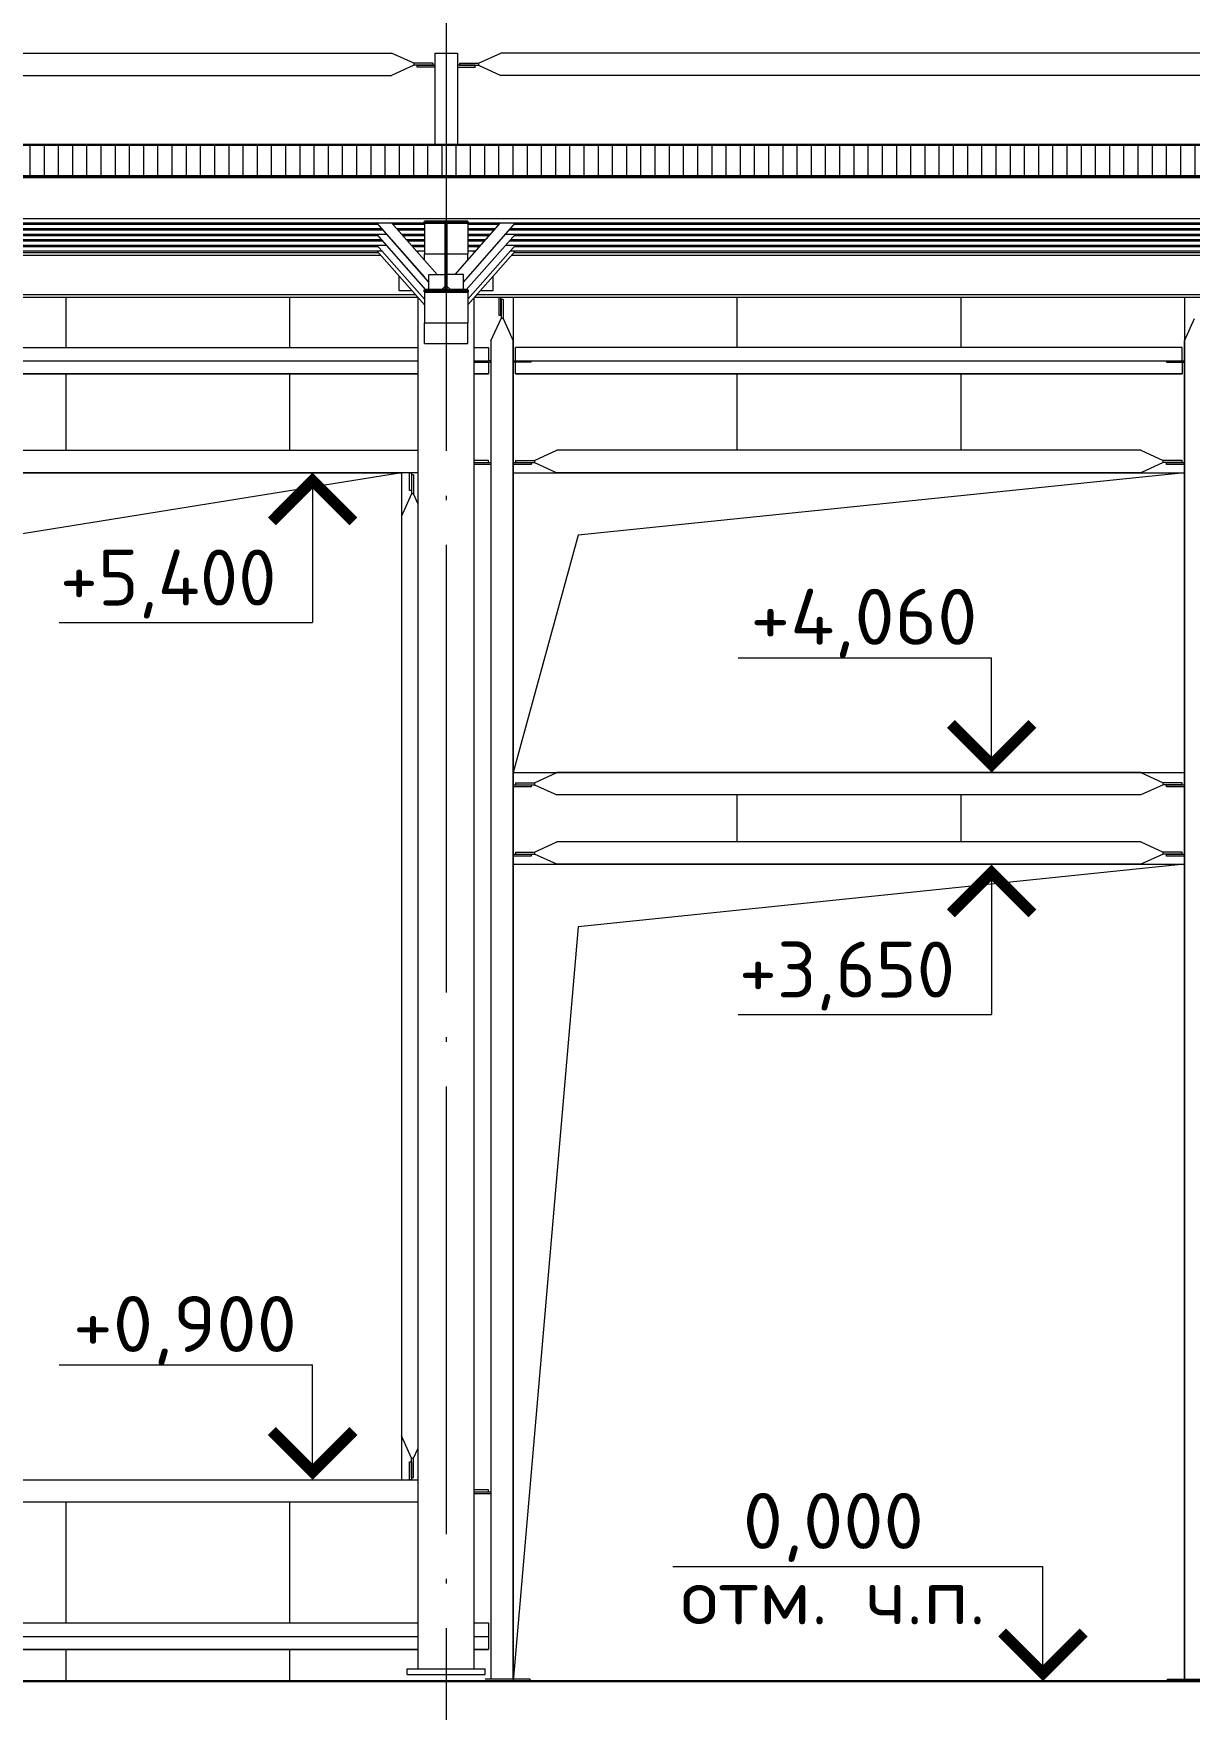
# Model space of a CAD drawing. Extents: x -965262 to 1142518, y -357520 to 71675.
# Drawn here: x -323423 to -318256, y -234932 to -227443 of the extents above; entities that cross this region are included whole.
import ezdxf

# ---------------------------------------------------------------- set-up
doc = ezdxf.new("R2010")
doc.units = 0
doc.header["$LTSCALE"] = 10
doc.linetypes.add('DOTE', pattern=[2.42, 2, -0.2, 0.02, -0.2])
doc.layers.get('0').update_dxf_attribs({"linetype": 'CONTINUOUS', "lineweight": 30})
doc.layers.add('DOTE', color=7, linetype='DOTE', lineweight=9)
doc.styles.add('GOST 2.304', font='isocpeur.ttf', dxfattribs={"width": 0.75, "height": 250})

# ---------------------------------------------------------------- blocks, each defined once
blk = doc.blocks.new('qsc')
at = {"lineweight": 15}
for p, q in [((399993.4, 154667.6), (405503.4, 154667.6)), ((405603.4, 154622.2), (405503.4, 154667.6)), ((405698.4, 154667.6), (405798.4, 154667.6)), ((405893.4, 154622.2), (405993.4, 154667.6)), ((411503.4, 154667.6), (405993.4, 154667.6)), ((405603.4, 154613), (405503.4, 154567.6)), ((405688.4, 154622.2), (405603.4, 154622.2)), ((405603.4, 154622.2), (405603.4, 154613)), ((405688.4, 154613), (405603.4, 154613)), ((405618.4, 154613), (405698.4, 154613)), ((405618.4, 154604), (405618.4, 154613)), ((405698.4, 154604), (405618.4, 154604)), ((405688.4, 154622.2), (405688.4, 154613)), ((405698.4, 154613), (405698.4, 154604)), ((405878.4, 154613), (405798.4, 154613)), ((405798.4, 154613), (405798.4, 154604)), ((405798.4, 154604), (405878.4, 154604)), ((405808.4, 154622.2), (405808.4, 154613)), ((405808.4, 154622.2), (405893.4, 154622.2)), ((405808.4, 154613), (405893.4, 154613)), ((405878.4, 154604), (405878.4, 154613)), ((405893.4, 154622.2), (405893.4, 154613)), ((405893.4, 154613), (405993.4, 154567.6)), ((399993.4, 154567.6), (405503.4, 154567.6)), ((411503.4, 154567.6), (405993.4, 154567.6))]:
    blk.add_line(p, q, dxfattribs=at)
at = {"lineweight": 15, "extrusion": (0, 1, 0)}
for p, q in [((405698.4, 154667.6), (405698.4, 154258.2)), ((405798.4, 154667.6), (405798.4, 154258.2))]:
    blk.add_line(p, q, dxfattribs=at)
blk = doc.blocks.new('jnh')
at = {"lineweight": 15}
for p, q in [((405650.9, 130892.4), (405438.1, 131133.9)), ((405650.9, 130892.5), (405438.2, 131133.9)), ((405623.4, 131124.3), (405623.4, 131133.9)), ((405845.9, 130892.5), (406058.6, 131133.9)), ((405845.9, 130892.4), (406058.7, 131133.9)), ((405873.4, 131124.3), (405873.4, 131133.9)), ((400041.4, 131114.2), (405455.4, 131114.2)), ((400051.9, 131126.2), (405444.8, 131126.2)), ((405538.4, 131095.8), (405538.4, 131096.2)), ((405650.9, 131093), (405650.9, 131120.2)), ((405845.9, 131093), (405845.9, 131120.2)), ((406041.4, 131114.2), (411455.4, 131114.2)), ((406051.9, 131126.2), (411444.8, 131126.2)), ((405538.4, 130956.2), (405538.4, 131020.1)), ((405958.4, 130956.2), (405958.4, 131020.1)), ((399878.4, 130926.2), (405618.4, 130926.2)), ((399886.3, 130938.2), (405610.5, 130938.2)), ((405538.4, 130956.2), (405594.6, 130956.2)), ((405618.4, 130926.2), (405618.4, 130929.3)), ((405623.4, 124797.6), (405623.4, 130923.6)), ((405873.4, 124797.6), (405873.4, 130923.6)), ((405878.4, 130926.2), (405878.4, 130929.3)), ((405878.4, 130926.2), (411618.4, 130926.2)), ((405886.3, 130938.2), (411610.5, 130938.2)), ((405902.2, 130956.2), (405958.4, 130956.2)), ((405984.5, 130926.2), (405984.5, 130846.2)), ((405993.5, 130846.2), (405993.5, 130926.2)), ((406003, 130916.2), (405993.8, 130916.2)), ((405993.8, 130916.2), (405993.8, 130831.2)), ((406003, 130916.2), (406003, 130831.2)), ((405948.4, 130731.2), (405993.8, 130831.2)), ((405984.5, 130846.2), (405993.5, 130846.2)), ((406003, 130831.2), (405993.8, 130831.2)), ((406003, 130831.2), (406048.4, 130731.2)), ((409048.4, 130731.2), (409093.8, 130831.2)), ((405650.9, 130719.8), (405650.9, 130812.1)), ((405845.9, 130719.8), (405845.9, 130812.1)), ((403538.4, 130702.6), (405623.4, 130702.6)), ((405650.9, 130719.8), (405845.9, 130719.8)), ((405873.4, 130702.6), (405938.4, 130702.6)), ((405938.4, 130702.6), (405938.4, 130642.6)), ((405948.4, 130731.2), (405948.4, 124751.6)), ((406048.4, 130642.6), (406048.4, 130731.2)), ((409038.4, 130702.6), (406058.4, 130702.6)), ((406058.4, 130642.6), (406058.4, 130702.6)), ((409038.4, 130642.6), (409038.4, 130702.6)), ((409048.4, 130642.6), (409048.4, 130731.2)), ((403538.4, 130642.6), (405623.4, 130642.6)), ((405873.4, 130642.6), (405938.4, 130642.6)), ((405873.4, 130636.6), (405948.4, 130636.6)), ((405948.4, 130642.6), (405938.4, 130642.6)), ((405938.4, 130636.6), (405938.4, 130584.2)), ((405948.4, 130636.6), (405948.4, 130642.6)), ((406048.4, 130642.6), (406058.4, 130642.6)), ((406048.4, 130636.6), (406048.4, 130642.6)), ((406048.4, 124751.6), (406048.4, 130636.6)), ((406128.4, 130636.6), (406048.4, 130636.6)), ((406058.4, 130642.6), (409038.4, 130642.6)), ((406058.4, 130584.2), (406058.4, 130636.6)), ((406128.4, 130636.6), (406128.4, 130642.6)), ((408968.4, 130642.6), (408968.4, 130636.6)), ((408968.4, 130636.6), (409048.4, 130636.6)), ((409038.4, 130642.6), (409048.4, 130642.6)), ((409038.4, 130636.6), (409038.4, 130584.2)), ((409048.4, 130642.6), (409048.4, 130636.6)), ((409048.4, 124751.6), (409048.4, 130636.6)), ((403538.4, 130585.8), (405623.4, 130585.8)), ((403538.4, 130584.2), (405623.4, 130584.2)), ((405873.4, 130585.8), (405938.4, 130585.8)), ((405873.4, 130584.2), (405938.4, 130584.2)), ((406058.4, 130585.8), (409038.4, 130585.8)), ((406058.4, 130584.2), (409038.4, 130584.2)), ((403723.4, 130242.6), (405623.4, 130242.6)), ((406143.4, 130197.2), (406243.4, 130242.6)), ((408853.4, 130242.6), (406243.4, 130242.6)), ((408853.4, 130242.6), (408953.4, 130197.2)), ((405938.4, 130197.2), (405873.4, 130197.2)), ((405873.4, 130188), (405948.4, 130188)), ((405873.4, 130188), (405938.4, 130188)), ((405948.4, 130179), (405873.4, 130179)), ((405938.4, 130188), (405938.4, 130197.2)), ((405948.4, 130188), (405948.4, 130179)), ((406048.4, 130179), (406048.4, 130188)), ((406048.4, 130188), (406128.4, 130188)), ((406128.4, 130179), (406048.4, 130179)), ((406058.4, 130197.2), (406058.4, 130188)), ((406058.4, 130197.2), (406143.4, 130197.2)), ((406058.4, 130188), (406143.4, 130188)), ((406128.4, 130188), (406128.4, 130179)), ((406143.4, 130197.2), (406143.4, 130188)), ((406143.4, 130188), (406243.4, 130142.6)), ((408953.4, 130188), (408853.4, 130142.6)), ((409038.4, 130197.2), (408953.4, 130197.2)), ((408953.4, 130188), (408953.4, 130197.2)), ((409038.4, 130188), (408953.4, 130188)), ((408968.4, 130188), (409048.4, 130188)), ((408968.4, 130179), (408968.4, 130188)), ((409048.4, 130179), (408968.4, 130179)), ((409038.4, 130188), (409038.4, 130197.2)), ((409048.4, 130188), (409048.4, 130179)), ((405623.4, 130142.6), (403723.4, 130142.6)), ((405584.8, 130062.6), (405584.8, 130142.6)), ((405584.8, 130142.6), (405593.8, 130142.6)), ((405593.8, 130142.6), (405593.8, 130062.6)), ((405603, 130132.6), (405593.8, 130132.6)), ((405593.8, 130132.6), (405593.8, 130047.6)), ((405603, 130132.6), (405603, 130047.6)), ((408853.4, 130142.6), (406243.4, 130142.6)), ((405593.8, 130047.6), (405548.4, 129947.6)), ((405593.8, 130062.6), (405584.8, 130062.6)), ((405603, 130047.6), (405593.8, 130047.6)), ((405623.4, 130002.7), (405603, 130047.6)), ((405548.4, 129947.6), (405548.4, 125838.4)), ((406048.4, 128739), (406048.4, 128748)), ((406048.4, 128748), (406128.4, 128748)), ((406128.4, 128739), (406048.4, 128739)), ((406058.4, 128757.2), (406058.4, 128748)), ((406058.4, 128757.2), (406143.4, 128757.2)), ((406058.4, 128748), (406143.4, 128748)), ((406128.4, 128748), (406128.4, 128739)), ((406143.4, 128757.2), (406243.4, 128802.6)), ((406143.4, 128757.2), (406143.4, 128748)), ((406143.4, 128748), (406243.4, 128702.6)), ((408853.4, 128802.6), (406243.4, 128802.6)), ((408853.4, 128802.6), (408953.4, 128757.2)), ((408953.4, 128748), (408853.4, 128702.6)), ((409038.4, 128757.2), (408953.4, 128757.2)), ((408953.4, 128748), (408953.4, 128757.2)), ((409038.4, 128748), (408953.4, 128748)), ((408968.4, 128748), (409048.4, 128748)), ((408968.4, 128739), (408968.4, 128748)), ((409048.4, 128739), (408968.4, 128739)), ((409038.4, 128748), (409038.4, 128757.2)), ((409048.4, 128748), (409048.4, 128739)), ((408853.4, 128702.6), (406243.4, 128702.6)), ((406048.4, 128429), (406048.4, 128438)), ((406048.4, 128438), (406128.4, 128438)), ((406058.4, 128447.2), (406058.4, 128438)), ((406058.4, 128447.2), (406143.4, 128447.2)), ((406058.4, 128438), (406143.4, 128438)), ((406128.4, 128438), (406128.4, 128429)), ((406143.4, 128447.2), (406243.4, 128492.6)), ((406143.4, 128447.2), (406143.4, 128438)), ((406243.4, 128392.6), (406143.4, 128438)), ((408853.4, 128492.6), (406243.4, 128492.6)), ((408853.4, 128492.6), (408953.4, 128447.2)), ((408953.4, 128438), (408853.4, 128392.6)), ((409038.4, 128447.2), (408953.4, 128447.2)), ((408953.4, 128438), (408953.4, 128447.2)), ((409038.4, 128438), (408953.4, 128438)), ((408968.4, 128438), (409048.4, 128438)), ((408968.4, 128429), (408968.4, 128438)), ((409038.4, 128438), (409038.4, 128447.2)), ((409048.4, 128438), (409048.4, 128429)), ((406128.4, 128429), (406048.4, 128429)), ((408853.4, 128392.6), (406243.4, 128392.6)), ((409048.4, 128429), (408968.4, 128429)), ((405593.8, 125738.4), (405548.4, 125838.4)), ((405593.8, 125652.6), (405593.8, 125738.4)), ((405593.8, 125738.4), (405603, 125738.4)), ((405603, 125738.4), (405623.4, 125783.4)), ((405603, 125652.6), (405603, 125738.4)), ((405584.8, 125642.6), (405584.8, 125722.6)), ((405584.8, 125722.6), (405593.8, 125722.6)), ((405593.8, 125722.6), (405593.8, 125642.6)), ((403723.4, 125642.6), (405623.4, 125642.6)), ((405593.8, 125642.6), (405584.8, 125642.6)), ((405593.8, 125652.6), (405603, 125652.6)), ((405938.4, 125597.2), (405873.4, 125597.2)), ((405938.4, 125588), (405938.4, 125597.2)), ((405623.4, 125542.6), (403723.4, 125542.6)), ((405873.4, 125588), (405948.4, 125588)), ((405873.4, 125588), (405938.4, 125588)), ((405948.4, 125579), (405873.4, 125579)), ((405948.4, 125588), (405948.4, 125579)), ((403538.4, 125002.6), (405623.4, 125002.6)), ((405873.4, 125002.6), (405938.4, 125002.6)), ((405938.4, 125002.6), (405938.4, 124884.2)), ((403538.4, 124942.6), (405623.4, 124942.6)), ((405873.4, 124942.6), (405938.4, 124942.6)), ((403538.4, 124885.8), (405623.4, 124885.8)), ((403538.4, 124884.2), (405623.4, 124884.2)), ((405873.4, 124885.8), (405938.4, 124885.8)), ((405873.4, 124884.2), (405938.4, 124884.2)), ((405573.4, 124772.6), (405573.4, 124797.6)), ((405573.4, 124797.6), (405923.4, 124797.6)), ((405573.4, 124772.6), (405923.4, 124772.6)), ((405923.4, 124772.6), (405923.4, 124797.6)), ((406123.4, 124751.6), (405923.4, 124751.6)), ((405923.4, 124742.6), (406123.4, 124742.6)), ((406123.4, 124742.6), (406123.4, 124751.6)), ((408973.4, 124742.6), (408973.4, 124751.6)), ((408973.4, 124751.6), (409223.4, 124751.6)), ((408973.4, 124742.6), (409223.4, 124742.6))]:
    blk.add_line(p, q, dxfattribs=at)

msp = doc.modelspace()

# ---------------------------------------------------------------- hatches: boundary and pattern name
at = {"lineweight": 15}
h = msp.add_hatch(dxfattribs=at)
h.set_pattern_fill('LINE', color=6, scale=20, angle=90, style=0)
h.set_pattern_definition([(90, (-336265.435, -304529.16), (-63.5, 4e-15), [])])
h.paths.add_polyline_path([(-315103.8, -227940), (-328163.8, -227940), (-328163.8, -228080), (-315103.8, -228080)])

# ---------------------------------------------------------------- linework, layer by layer
at = {"color": 6}
for p, q in [((-328163.8, -227940, -3259.8), (-315103.8, -227940, -3259.8)), ((-328163.8, -228080, -3259.8), (-315103.8, -228080, -3259.8))]:
    msp.add_line(p, q, dxfattribs=at)
at = {"lineweight": 15}
for p, q in [((-327793.8, -228086.3, -3259.8), (-315453.8, -228086.3, -3259.8)), ((-327793.8, -228270.3, -3259.8), (-315453.8, -228270.3, -3259.8)), ((-327481.3, -228289.3, -3259.8), (-321676.3, -228289.3, -3259.8)), ((-327295.8, -228320.3, -3259.8), (-321861.8, -228320.3, -3259.8)), ((-327290.5, -228314.3, -3259.8), (-321867.1, -228314.3, -3259.8)), ((-327273.8, -228295.3, -3259.8), (-321883.9, -228295.3, -3259.8)), ((-321676.3, -228530.8, -3259.8), (-321889.1, -228289.3, -3259.8)), ((-321656.1, -228553.9, -3259.8), (-321889.1, -228289.3, -3259.8)), ((-321619.1, -228520.1, -3259.8), (-321822.4, -228289.3, -3259.8)), ((-321817.1, -228295.3, -3259.8), (-321676.3, -228295.3, -3259.8)), ((-321800.4, -228314.3, -3259.8), (-321676.3, -228314.3, -3259.8)), ((-321795.1, -228320.3, -3259.8), (-321676.3, -228320.3, -3259.8)), ((-321676.3, -228289.1, -3259.8), (-321676.3, -228428, -3259.8)), ((-321538.5, -228520.1, -3259.8), (-321335.2, -228289.3, -3259.8)), ((-321501.6, -228553.9, -3259.8), (-321268.5, -228289.3, -3259.8)), ((-321481.3, -228289.1, -3259.8), (-321481.3, -228428, -3259.8)), ((-321481.3, -228530.8, -3259.8), (-321268.6, -228289.3, -3259.8)), ((-321481.3, -228289.3, -3259.8), (-315676.3, -228289.3, -3259.8)), ((-321481.3, -228295.3, -3259.8), (-321340.5, -228295.3, -3259.8)), ((-321481.3, -228314.3, -3259.8), (-321357.2, -228314.3, -3259.8)), ((-321481.3, -228320.3, -3259.8), (-321362.5, -228320.3, -3259.8)), ((-321295.8, -228320.3, -3259.8), (-315861.8, -228320.3, -3259.8)), ((-321290.5, -228314.3, -3259.8), (-315867.1, -228314.3, -3259.8)), ((-321273.8, -228295.3, -3259.8), (-315883.9, -228295.3, -3259.8)), ((-327312.5, -228339.3, -3259.8), (-321845.1, -228339.3, -3259.8)), ((-327312.5, -228389.3, -3259.8), (-321845.1, -228389.3, -3259.8)), ((-327295.8, -228370.3, -3259.8), (-321861.8, -228370.3, -3259.8)), ((-327290.5, -228364.3, -3259.8), (-321867.1, -228364.3, -3259.8)), ((-327273.8, -228345.3, -3259.8), (-321883.9, -228345.3, -3259.8)), ((-327273.8, -228395.3, -3259.8), (-321883.9, -228395.3, -3259.8)), ((-321668.9, -228589.2, -3259.8), (-321889.1, -228339.3, -3259.8)), ((-321669, -228589.2, -3259.8), (-321889.1, -228339.3, -3259.8)), ((-321676.3, -228630.8, -3259.8), (-321889.1, -228389.3, -3259.8)), ((-321676.3, -228630.9, -3259.8), (-321889.1, -228389.3, -3259.8)), ((-321778.4, -228339.3, -3259.8), (-321676.3, -228339.3, -3259.8)), ((-321773.1, -228345.3, -3259.8), (-321676.3, -228345.3, -3259.8)), ((-321756.3, -228364.3, -3259.8), (-321676.3, -228364.3, -3259.8)), ((-321751.1, -228370.3, -3259.8), (-321676.3, -228370.3, -3259.8)), ((-321734.3, -228389.3, -3259.8), (-321676.3, -228389.3, -3259.8)), ((-321729, -228395.3, -3259.8), (-321676.3, -228395.3, -3259.8)), ((-321488.7, -228589.2, -3259.8), (-321268.6, -228339.3, -3259.8)), ((-321488.6, -228589.2, -3259.8), (-321268.5, -228339.3, -3259.8)), ((-321481.3, -228339.3, -3259.8), (-321379.2, -228339.3, -3259.8)), ((-321481.3, -228345.3, -3259.8), (-321384.5, -228345.3, -3259.8)), ((-321481.3, -228364.3, -3259.8), (-321401.3, -228364.3, -3259.8)), ((-321481.3, -228370.3, -3259.8), (-321406.6, -228370.3, -3259.8)), ((-321481.3, -228630.8, -3259.8), (-321268.6, -228389.3, -3259.8)), ((-321481.3, -228630.9, -3259.8), (-321268.5, -228389.3, -3259.8)), ((-321481.3, -228389.3, -3259.8), (-321423.3, -228389.3, -3259.8)), ((-321481.3, -228395.3, -3259.8), (-321428.6, -228395.3, -3259.8)), ((-321312.5, -228339.3, -3259.8), (-315845.1, -228339.3, -3259.8)), ((-321312.5, -228389.3, -3259.8), (-315845.1, -228389.3, -3259.8)), ((-321295.8, -228370.3, -3259.8), (-315861.8, -228370.3, -3259.8)), ((-321290.5, -228364.3, -3259.8), (-315867.1, -228364.3, -3259.8)), ((-321273.8, -228345.3, -3259.8), (-315883.9, -228345.3, -3259.8)), ((-321273.8, -228395.3, -3259.8), (-315883.9, -228395.3, -3259.8)), ((-327290.5, -228414.3, -3259.8), (-321867.1, -228414.3, -3259.8)), ((-321712.3, -228414.3, -3259.8), (-321676.3, -228414.3, -3259.8)), ((-321676.3, -228428, -3259.8), (-321581.1, -228428, -3259.8)), ((-321576.6, -228428, -3259.8), (-321481.3, -228428, -3259.8)), ((-321481.3, -228414.3, -3259.8), (-321445.3, -228414.3, -3259.8)), ((-321290.5, -228414.3, -3259.8), (-315867.1, -228414.3, -3259.8)), ((-321656.1, -228589.2, -3259.8), (-321656.1, -228520.1, -3259.8)), ((-321656.1, -228520.1, -3259.8), (-321581.1, -228520.1, -3259.8)), ((-321501.6, -228520.1, -3259.8), (-321576.6, -228520.1, -3259.8)), ((-321501.6, -228589.2, -3259.8), (-321501.6, -228520.1, -3259.8)), ((-321676.3, -228597.2, -3259.8), (-321676.3, -228736.1, -3259.8)), ((-321581.1, -228570.2, -3259.8), (-321600, -228589.2, -3259.8)), ((-321576.6, -228570.2, -3259.8), (-321557.6, -228589.2, -3259.8)), ((-321481.3, -228597.2, -3259.8), (-321481.3, -228736.1, -3259.8)), ((-321676.3, -228736.1, -3259.8), (-321481.3, -228736.1, -3259.8)), ((-322175.7, -229405.6, -3259.8), (-322175.7, -230074.9, -3259.8)), ((-319140.6, -230745.6, -3259.8), (-319140.6, -230232.5, -3259.8)), ((-319140.6, -231157.2, -3259.8), (-319140.6, -231826.5, -3259.8)), ((-322175.7, -233905.6, -3259.8), (-322175.7, -233392.5, -3259.8)), ((-318911.1, -234805.6, -3259.8), (-318911.1, -234292.5, -3259.8))]:
    msp.add_line(p, q, dxfattribs=at)
for p, q in [((-321676.3, -228283.1, -3259.8), (-321481.3, -228283.1, -3259.8)), ((-321676.3, -228283.1, -3259.8), (-321676.3, -228289.1, -3259.8)), ((-321676.3, -228289.1, -3259.8), (-321481.3, -228289.1, -3259.8)), ((-321581.1, -228289.1, -3259.8), (-321581.1, -228589.2, -3259.8)), ((-321576.6, -228289.1, -3259.8), (-321576.6, -228589.2, -3259.8)), ((-321481.3, -228283.1, -3259.8), (-321481.3, -228289.1, -3259.8)), ((-321676.3, -228589.2, -3259.8), (-321481.3, -228589.2, -3259.8)), ((-321676.3, -228589.2, -3259.8), (-321676.3, -228597.2, -3259.8)), ((-321676.3, -228597.2, -3259.8), (-321481.3, -228597.2, -3259.8)), ((-321481.3, -228589.2, -3259.8), (-321481.3, -228597.2, -3259.8))]:
    msp.add_line(p, q)
at = {"color": 6, "lineweight": 5, "ltscale": 100, "extrusion": (0, -1, 0)}
for p, q in [((-323278.8, -228622, -4711.1), (-323278.8, -228845.6, -4711.1)), ((-322278.8, -228622, -4711.1), (-322278.8, -228845.6, -4711.1)), ((-321278.8, -228622, -4711.1), (-321278.8, -234805.6, -4711.1)), ((-320278.8, -228622, -4711.1), (-320278.8, -228845.6, -4711.1)), ((-319278.8, -228622, -4711.1), (-319278.8, -228845.6, -4711.1)), ((-318278.8, -228622, -4711.1), (-318278.8, -234805.6, -4711.1)), ((-323278.8, -228964, -4711.1), (-323278.8, -229305.6, -4711.1)), ((-322278.8, -228964, -4711.1), (-322278.8, -229305.6, -4711.1)), ((-320278.8, -228964, -4711.1), (-320278.8, -229305.6, -4711.1)), ((-319278.8, -228964, -4711.1), (-319278.8, -229305.6, -4711.1)), ((-320278.8, -230845.6, -4711.1), (-320278.8, -231055.6, -4711.1)), ((-319278.8, -230845.6, -4711.1), (-319278.8, -231055.6, -4711.1)), ((-323278.8, -234005.6, -4711.1), (-323278.8, -234545.6, -4711.1)), ((-322278.8, -234005.6, -4711.1), (-322278.8, -234545.6, -4711.1)), ((-323278.8, -234664, -4711.1), (-323278.8, -234805.6, -4711.1)), ((-322278.8, -234664, -4711.1), (-322278.8, -234805.6, -4711.1))]:
    msp.add_line(p, q, dxfattribs=at)
at = {"color": 6, "lineweight": 15, "extrusion": (1.83697e-16, 0, -1)}
for p, q in [((-323798.8, -229405.6, -3259.8), (-321778.8, -229405.6, -3259.8)), ((-321278.8, -229405.6, -3259.8), (-318278.8, -229405.6, -3259.8)), ((-321278.8, -230745.6, -3259.8), (-318278.8, -230745.6, -3259.8)), ((-321278.8, -231155.6, -3259.8), (-318278.8, -231155.6, -3259.8)), ((-323798.8, -233905.6, -3259.8), (-321778.8, -233905.6, -3259.8))]:
    msp.add_line(p, q, dxfattribs=at)
at = {"color": 6, "lineweight": 15}
for p, q in [((-321778.8, -229405.6, -3259.8), (-323509.4, -229685.5, -3259.8)), ((-321778.8, -229405.6, -3259.8), (-321778.8, -233905.6, -3259.8)), ((-321278.8, -229405.6, -3259.8), (-321278.8, -230745.6, -3259.8)), ((-318278.8, -229405.6, -3259.8), (-320989.4, -229685.5, -3259.8)), ((-318278.8, -229405.6, -3259.8), (-318278.8, -230745.6, -3259.8)), ((-320989.4, -229685.5, -3259.8), (-321278.8, -230745.6, -3259.8)), ((-318278.8, -231155.6, -3259.8), (-320989.4, -231435.5, -3259.8)), ((-320989.4, -231435.5, -3259.8), (-321278.8, -234805.6, -3259.8))]:
    msp.add_line(p, q, dxfattribs=at)
at = {"lineweight": 15, "ltscale": 0.3}
for p, q in [((-323308.1, -230074.9, -3259.8), (-322175.7, -230074.9, -3259.8)), ((-320273, -230232.5, -3259.8), (-319140.6, -230232.5, -3259.8)), ((-320273, -231826.5, -3259.8), (-319140.6, -231826.5, -3259.8)), ((-323308.1, -233392.5, -3259.8), (-322175.7, -233392.5, -3259.8)), ((-320566, -234292.5, -3259.8), (-318911.1, -234292.5, -3259.8))]:
    msp.add_line(p, q, dxfattribs=at)
at = {"extrusion": (1.83697e-16, 0, -1)}
msp.add_line((-327598.8, -234805.6, -3259.8), (-285243.8, -234805.6, -4711.1), dxfattribs=at)
at = {"lineweight": 15, "const_width": 50, "elevation": -3259.8}
for points in [[(-322358, -229623.3), (-322175.7, -229441), (-321993.4, -229623.3)], [(-319322.9, -230527.9), (-319140.6, -230710.3), (-318958.3, -230527.9)], [(-319322.9, -231374.9), (-319140.6, -231192.6), (-318958.3, -231374.9)], [(-322358, -233687.9), (-322175.7, -233870.3), (-321993.4, -233687.9)], [(-319093.4, -234587.9), (-318911.1, -234770.3), (-318728.8, -234587.9)]]:
    msp.add_lwpolyline(points, dxfattribs=at)
at = {"layer": 'DOTE', "ltscale": 100, "extrusion": (0, -1, 0)}
msp.add_line((-321578.8, -227308.6, -4711.1), (-321578.8, -237277.6, -4711.1), dxfattribs=at)

# ---------------------------------------------------------------- block references
for name, p in [('qsc', (-727327.2, -382198.2, -3259.8)), ('jnh', (-727327.2, -359548.2, -3259.8))]:
    msp.add_blockref(name, p)

# ---------------------------------------------------------------- texts
at = {"style": 'GOST 2.304'}
for s, p in [('+5,400', (-323305.3, -229999.1, -3259.8)), ('+3,650', (-320270.2, -231750.7, -3259.8))]:
    msp.add_text(s, height=250, dxfattribs=at).set_placement(p)
at = {"char_height": 250, "attachment_point": 5, "style": 'GOST 2.304'}
for s, insert, width in [('{\\W1.05;+4,060}', (-319711.7, -230078.6, -3259.8), 1000), ('{\\W1.05;+0,900}', (-322746.8, -233238.6, -3259.8), 1000), ('{\\W1.05;0,000}', (-319848.3, -234118.6, -3259.8), 1000), ('{\\W1.05;отм. ч.п.}', (-319848.3, -234426.5, -3259.8), 1762.533)]:
    msp.add_mtext(s, dxfattribs=dict(at, insert=insert, width=width))

doc.saveas('drawing.dxf')
